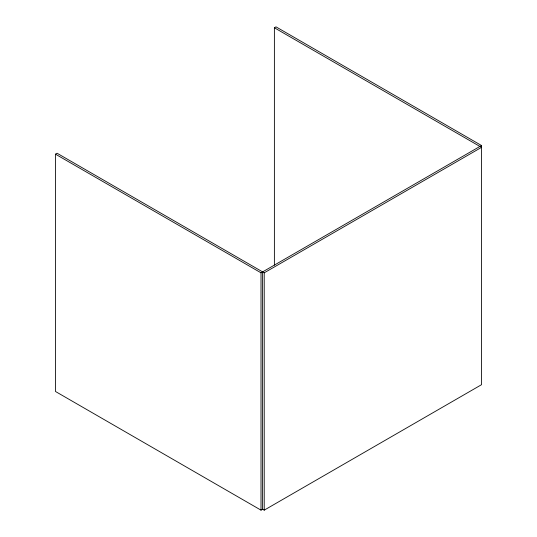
<?xml version="1.0" encoding="UTF-8"?>
<svg xmlns="http://www.w3.org/2000/svg" width="537" height="537" viewBox="0 0 537 537"><rect width="100%" height="100%" fill="white"/><g stroke="black" fill="none" stroke-linecap="round" stroke-linejoin="round"><path stroke-width="0.81" d="M274.387 27.776L275.991 26.85L481.521 145.514L481.521 384.693L264.217 510.15L262.613 509.224L261.009 510.15L55.479 391.486L55.479 154.166L57.083 153.24L264.217 272.823L481.521 147.366L274.387 27.776L274.387 265.103M55.479 154.166L261.009 272.823L481.521 145.514M264.217 272.823L264.217 510.15M262.613 271.897L262.613 509.224M261.009 272.823L261.009 510.15"/></g></svg>
